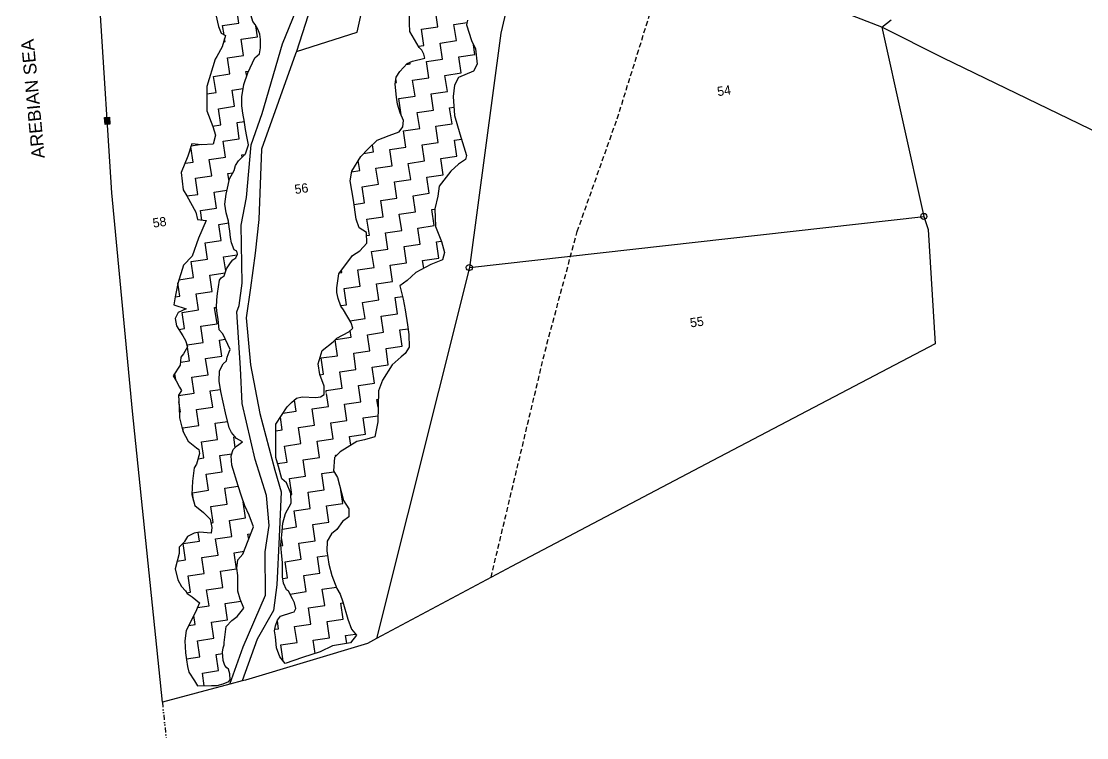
# Model space of a CAD drawing. Header units: metres. Extents: x 315302 to 317551, y 1894962 to 1897606.
# Drawn here: x 315593 to 316660, y 1894962 to 1895680 of the extents above; entities that cross this region are included whole.
import ezdxf

# ---------------------------------------------------------------- set-up
doc = ezdxf.new("R2010")
doc.units = ezdxf.units.M
doc.header["$MEASUREMENT"] = 0
doc.linetypes.add('DASHED', pattern=[0.75, 0.5, -0.25])
doc.linetypes.add('DIVIDE', pattern=[1.25, 0.5, -0.25, 0, -0.25, 0, -0.25])
for name, color, linetype in [('LINE_FOOTPATH', 1, 'DASHED'), ('POLY_HATCH', 12, 'Continuous'), ('POLY_PARCEL', 6, 'Continuous'), ('POLY_WATER', 4, 'Continuous'), ('TEXT_MAPOUT', 7, 'Continuous'), ('TEXT_PARCEL', 7, 'Continuous'), ('V_BOUND_LINE', 7, 'Continuous'), ('V_DIVIDE_LINE', 7, 'DIVIDE')]:
    doc.layers.add(name, color=color, linetype=linetype)
doc.styles.get("Standard").update_dxf_attribs({"font": 'arial.ttf'})
doc.styles.add('TEXT_MAP', font='')
doc.styles.get('TEXT_MAP').set_extended_font_data('Kruti Dev 050')

msp = doc.modelspace()

# ---------------------------------------------------------------- hatches: boundary and pattern name
msp.add_hatch(color=256).paths.add_polyline_path([(315677, 1895576.3), (315681.9, 1895576.6), (315681.5, 1895583.8), (315676.5, 1895583.4)])

# ---------------------------------------------------------------- linework, layer by layer
msp.add_lwpolyline([(315681.5, 1895583.8), (315681.9, 1895576.6), (315677, 1895576.3), (315676.5, 1895583.4)], close=True)
for centre in [(316496.7, 1895484.2), (316041.7, 1895433.1)]:
    msp.add_circle(centre, 3.07)
at = {"layer": 'LINE_FOOTPATH', "ltscale": 10}
for p, q in [((316189.8, 1895582.1), (316227, 1895701.6)), ((316149.7, 1895469.2), (316189.8, 1895582.1)), ((316117.5, 1895349.2), (316149.7, 1895469.2)), ((316063.4, 1895122.7), (316117.5, 1895349.2))]:
    msp.add_line(p, q, dxfattribs=at)
at = {"layer": 'POLY_HATCH'}
for p, q in [((315981.9, 1895677.5), (315981.6, 1895696.9)), ((315786.2, 1895693.3), (315790.6, 1895674.4)), ((315825.1, 1895679.5), (315821, 1895693.1)), ((315827.2, 1895676.4), (315825.1, 1895679.5)), ((315829.8, 1895671.8), (315827.2, 1895676.4)), ((315982, 1895669.4), (315981.9, 1895677.5)), ((316039.9, 1895680.8), (316039, 1895676.1)), ((316039, 1895676.1), (316043.9, 1895660.5)), ((315790.6, 1895674.4), (315793.2, 1895667.8)), ((315793.2, 1895667.8), (315797.7, 1895665.3)), ((315797.7, 1895665.3), (315794.1, 1895654)), ((315831.9, 1895666.8), (315829.8, 1895671.8)), ((315832.5, 1895661.3), (315831.9, 1895666.8)), ((315991.5, 1895653.5), (315982, 1895669.4)), ((315794.1, 1895654), (315788.9, 1895644.4)), ((315832.7, 1895653.2), (315832.5, 1895661.3)), ((316043.9, 1895660.5), (316047.7, 1895651.9)), ((315788.9, 1895644.4), (315787.3, 1895641.6)), ((315819.9, 1895627.9), (315826.9, 1895643.1)), ((315826.9, 1895643.1), (315831.7, 1895647)), ((315831.7, 1895647), (315832.7, 1895653.2)), ((315994, 1895650.8), (315991.5, 1895653.5)), ((315996.1, 1895646.6), (315994, 1895650.8)), ((315997.2, 1895642.6), (315996.1, 1895646.6)), ((316047.7, 1895651.9), (316049.4, 1895636.8)), ((315787.3, 1895641.6), (315779, 1895614.2)), ((315972.1, 1895629.2), (315979.6, 1895637.5)), ((315979.6, 1895637.5), (315984.9, 1895639.8)), ((315984.9, 1895639.8), (315997.2, 1895642.6)), ((316049.4, 1895636.8), (316045.9, 1895629.6)), ((315816, 1895616.2), (315819.9, 1895627.9)), ((315967.3, 1895616.8), (315968.3, 1895623.6)), ((315968.3, 1895623.6), (315972.1, 1895629.2)), ((316031, 1895623.3), (316027, 1895615.6)), ((316045.9, 1895629.6), (316031, 1895623.3)), ((315779, 1895614.2), (315779, 1895590)), ((315813.9, 1895603.9), (315816, 1895616.2)), ((315968.7, 1895603.7), (315967.3, 1895616.8)), ((316027, 1895615.6), (316025.6, 1895604.2)), ((315813.8, 1895601.3), (315813.9, 1895603.9)), ((315814, 1895595.1), (315813.8, 1895601.3)), ((315969.7, 1895596.7), (315968.7, 1895603.7)), ((316025.6, 1895604.2), (316026.8, 1895585.4)), ((315779, 1895590), (315784.8, 1895574.4)), ((315814.4, 1895592.6), (315814, 1895595.1)), ((315815.1, 1895587.5), (315814.4, 1895592.6)), ((315972.6, 1895587.9), (315969.7, 1895596.7)), ((315815.6, 1895584.1), (315815.1, 1895587.5)), ((315816.3, 1895580.8), (315815.6, 1895584.1)), ((315817.5, 1895571.2), (315816.3, 1895580.8)), ((315975.7, 1895580.2), (315972.6, 1895587.9)), ((315975.1, 1895574), (315975.7, 1895580.2)), ((316026.8, 1895585.4), (316032.1, 1895566.8)), ((315784.8, 1895574.4), (315787.5, 1895565.5)), ((315819, 1895564.2), (315817.5, 1895571.2)), ((315961.6, 1895565.4), (315971.3, 1895568.8)), ((315971.3, 1895568.8), (315975.1, 1895574)), ((315787.5, 1895565.5), (315785.1, 1895556.6)), ((315820.7, 1895556.1), (315819, 1895564.2)), ((315940.5, 1895552), (315949.5, 1895560.5)), ((315949.5, 1895560.5), (315961.6, 1895565.4)), ((316032.1, 1895566.8), (316038.8, 1895545.4)), ((315763.9, 1895556.9), (315759.9, 1895544.5)), ((315773.6, 1895556), (315763.9, 1895556.9)), ((315785.1, 1895556.6), (315773.6, 1895556)), ((315817.6, 1895546.8), (315820.7, 1895556.1)), ((315933, 1895544.3), (315940.5, 1895552)), ((315759.9, 1895544.5), (315753.2, 1895528.2)), ((315807.6, 1895535.4), (315810.7, 1895540)), ((315810.7, 1895540), (315817.6, 1895546.8)), ((315923.9, 1895529.7), (315933, 1895544.3)), ((316030.9, 1895536.6), (316023.2, 1895529.4)), ((316037.9, 1895541.2), (316030.9, 1895536.6)), ((316038.8, 1895545.4), (316037.9, 1895541.2)), ((315753.2, 1895528.2), (315755.3, 1895511)), ((315801.7, 1895521.8), (315806.1, 1895530.3)), ((315806.1, 1895530.3), (315807.6, 1895535.4)), ((315922.3, 1895519.9), (315923.9, 1895529.7)), ((316023.2, 1895529.4), (316011.6, 1895514.4)), ((315798.2, 1895506.6), (315800.1, 1895515.5)), ((315800.1, 1895515.5), (315801.7, 1895521.8)), ((315925.6, 1895500.5), (315922.3, 1895519.9)), ((315755.3, 1895511), (315758.8, 1895504.8)), ((315758.8, 1895504.8), (315767.9, 1895488.5)), ((315796.9, 1895496.4), (315798.2, 1895506.6)), ((316010, 1895504.4), (316007.3, 1895491.8)), ((316011.6, 1895514.4), (316010, 1895504.4)), ((315798.1, 1895487.8), (315796.9, 1895496.4)), ((315928.4, 1895481.5), (315925.6, 1895500.5)), ((315767.9, 1895488.5), (315769.7, 1895481.1)), ((315800.5, 1895479.6), (315798.1, 1895487.8)), ((316007.3, 1895491.8), (316007.9, 1895474)), ((315769.7, 1895481.1), (315778.2, 1895480)), ((315778.2, 1895480), (315770.6, 1895462.6)), ((315801.3, 1895473.9), (315800.5, 1895479.6)), ((315801.8, 1895469.4), (315801.3, 1895473.9)), ((315931.3, 1895472.7), (315928.4, 1895481.5)), ((315938.6, 1895468.2), (315931.3, 1895472.7)), ((316007.9, 1895474), (316013.7, 1895459)), ((315770.6, 1895462.6), (315764.2, 1895444.3)), ((315802.7, 1895463), (315801.8, 1895469.4)), ((315803.7, 1895457.8), (315802.7, 1895463)), ((315939.1, 1895457.5), (315938.6, 1895468.2)), ((315806.1, 1895450.9), (315803.7, 1895457.8)), ((315808.9, 1895449.5), (315806.1, 1895450.9)), ((315932.1, 1895449.9), (315939.1, 1895457.5)), ((316013.7, 1895459), (316016.8, 1895448.2)), ((315764.2, 1895444.3), (315755.5, 1895435.3)), ((315802.7, 1895437.9), (315805, 1895440.8)), ((315805, 1895440.8), (315807.8, 1895442.8)), ((315807.8, 1895442.8), (315809.6, 1895446.3)), ((315809.6, 1895446.3), (315808.9, 1895449.5)), ((315910.9, 1895426.8), (315924.6, 1895445.2)), ((315924.6, 1895445.2), (315932.1, 1895449.9)), ((316014.8, 1895440.8), (316003.2, 1895436)), ((316016.8, 1895448.2), (316014.8, 1895440.8)), ((315755.5, 1895435.3), (315749.8, 1895417.1)), ((315796.2, 1895424.9), (315798.5, 1895431.7)), ((315798.5, 1895431.7), (315802.7, 1895437.9)), ((316003.2, 1895436), (315988, 1895428.1)), ((315790.6, 1895413.9), (315791.7, 1895420.3)), ((315791.7, 1895420.3), (315793.4, 1895422.9)), ((315793.4, 1895422.9), (315796.2, 1895424.9)), ((315908.9, 1895412.7), (315910.9, 1895426.8)), ((315979.5, 1895420.2), (315972.1, 1895414.6)), ((315988, 1895428.1), (315979.5, 1895420.2)), ((315749.8, 1895417.1), (315747.1, 1895403.7)), ((315789.5, 1895407), (315790.6, 1895413.9)), ((315909.1, 1895408.2), (315908.9, 1895412.7)), ((315972.1, 1895414.6), (315975.5, 1895401.5)), ((315747.1, 1895403.7), (315746, 1895395.8)), ((315788.6, 1895392.9), (315788.8, 1895400.6)), ((315788.8, 1895400.6), (315789.5, 1895407)), ((315910.4, 1895402.2), (315909.1, 1895408.2)), ((315913.1, 1895394.5), (315910.4, 1895402.2)), ((315975.5, 1895401.5), (315977.6, 1895390.6)), ((315746, 1895395.8), (315758.2, 1895391.6)), ((315750.1, 1895388.1), (315747.3, 1895382.1)), ((315758.2, 1895391.6), (315750.1, 1895388.1)), ((315789.4, 1895387.2), (315788.6, 1895392.9)), ((315790.3, 1895381.3), (315789.4, 1895387.2)), ((315915.7, 1895390.8), (315913.1, 1895394.5)), ((315923.3, 1895377.6), (315915.7, 1895390.8)), ((315977.6, 1895390.6), (315979.8, 1895375.6)), ((315747.3, 1895382.1), (315748.4, 1895374.6)), ((315791.4, 1895370.7), (315790.3, 1895381.3)), ((315925.1, 1895372.2), (315923.3, 1895377.6)), ((315748.4, 1895374.6), (315755, 1895364.6)), ((315795, 1895366.6), (315791.4, 1895370.7)), ((315802.1, 1895351), (315795, 1895366.6)), ((315909.1, 1895362.3), (315921, 1895368.6)), ((315921, 1895368.6), (315925.1, 1895372.2)), ((315979.8, 1895375.6), (315981.2, 1895366.1)), ((315981.2, 1895366.1), (315981.6, 1895353.4)), ((315755, 1895364.6), (315757.5, 1895360.1)), ((315757.5, 1895360.1), (315759.6, 1895353.5)), ((315894.5, 1895349.9), (315905.5, 1895358.7)), ((315905.5, 1895358.7), (315909.1, 1895362.3)), ((315755.5, 1895346.6), (315753, 1895343.2)), ((315759.6, 1895353.5), (315755.5, 1895346.6)), ((315799.3, 1895343.4), (315801.3, 1895348.6)), ((315801.3, 1895348.6), (315802.1, 1895351)), ((315890.4, 1895336.6), (315894.5, 1895349.9)), ((315977.4, 1895347.1), (315973.3, 1895343.5)), ((315981.6, 1895353.4), (315977.4, 1895347.1)), ((315752.1, 1895335.2), (315745.3, 1895324.6)), ((315753, 1895343.2), (315752.1, 1895335.2)), ((315791.6, 1895329.5), (315795.4, 1895336.8)), ((315795.4, 1895336.8), (315798.5, 1895339.6)), ((315798.5, 1895339.6), (315799.3, 1895343.4)), ((315891.9, 1895326.1), (315890.4, 1895336.6)), ((315964.3, 1895335.5), (315954.7, 1895320.3)), ((315973.3, 1895343.5), (315964.3, 1895335.5)), ((315745.3, 1895324.6), (315748.3, 1895319.7)), ((315791.2, 1895319.4), (315791.6, 1895329.5)), ((315896.2, 1895314.4), (315891.9, 1895326.1)), ((315748.3, 1895319.7), (315751.6, 1895313.2)), ((315751.6, 1895313.2), (315753.7, 1895310.1)), ((315793, 1895309), (315791.2, 1895319.4)), ((315896.4, 1895305.8), (315896.2, 1895314.4)), ((315954.7, 1895320.3), (315950.7, 1895309.5)), ((315753.7, 1895310.1), (315750.6, 1895305.4)), ((315750.6, 1895305.4), (315751.2, 1895293.7)), ((315797.5, 1895287.6), (315793, 1895309)), ((315863.8, 1895297.9), (315868.8, 1895302.2)), ((315868.8, 1895302.2), (315874.2, 1895303.5)), ((315874.2, 1895303.5), (315888.1, 1895303)), ((315888.1, 1895303), (315892.6, 1895303.7)), ((315892.6, 1895303.7), (315896.4, 1895305.8)), ((315950.7, 1895309.5), (315950.1, 1895278.4)), ((315751.2, 1895293.7), (315751.4, 1895282.6)), ((315848.1, 1895276.2), (315859.3, 1895293.7)), ((315859.3, 1895293.7), (315863.8, 1895297.9)), ((315751.4, 1895282.6), (315754.8, 1895269.3)), ((315801.1, 1895272.6), (315797.5, 1895287.6)), ((315803.5, 1895267.8), (315801.1, 1895272.6)), ((315848, 1895255.7), (315848.1, 1895276.2)), ((315950.1, 1895278.4), (315947.1, 1895263.7)), ((315754.8, 1895269.3), (315760.2, 1895259.2)), ((315760.2, 1895259.2), (315768.4, 1895252.5)), ((315808.5, 1895261.8), (315803.5, 1895267.8)), ((315814.6, 1895258.6), (315808.5, 1895261.8)), ((315928.9, 1895259), (315912.5, 1895248.4)), ((315936.8, 1895260.7), (315928.9, 1895259)), ((315947.1, 1895263.7), (315936.8, 1895260.7)), ((315768.4, 1895252.5), (315771, 1895251)), ((315771, 1895251), (315771.6, 1895246.7)), ((315803.4, 1895244.4), (315805.3, 1895250.9)), ((315805.3, 1895250.9), (315808.5, 1895254.2)), ((315808.5, 1895254.2), (315814.6, 1895258.6)), ((315847.9, 1895243), (315848, 1895255.7)), ((315912.5, 1895248.4), (315906.7, 1895242.9)), ((315771.6, 1895246.7), (315768.7, 1895236.3)), ((315803.9, 1895235.1), (315803.4, 1895244.4)), ((315850.8, 1895233.7), (315847.9, 1895243)), ((315906.7, 1895242.9), (315905.6, 1895229.5)), ((315766.3, 1895232.5), (315764.5, 1895219.2)), ((315768.7, 1895236.3), (315766.3, 1895232.5)), ((315810.2, 1895214.5), (315803.9, 1895235.1)), ((315854.1, 1895221.4), (315850.8, 1895233.7)), ((315905.6, 1895229.5), (315909.6, 1895222.9)), ((315764.5, 1895219.2), (315763.9, 1895205.9)), ((315858.8, 1895217.5), (315854.1, 1895221.4)), ((315862.9, 1895206.9), (315858.8, 1895217.5)), ((315909.6, 1895222.9), (315915.6, 1895199.8)), ((315763.9, 1895205.9), (315766.9, 1895194.7)), ((315813.6, 1895204.1), (315810.2, 1895214.5)), ((315863.3, 1895197.2), (315862.9, 1895206.9)), ((315816.9, 1895194.3), (315813.6, 1895204.1)), ((315857.6, 1895186.7), (315863.3, 1895197.2)), ((315915.6, 1895199.8), (315920.9, 1895191.4)), ((315766.9, 1895194.7), (315775.4, 1895187.8)), ((315775.4, 1895187.8), (315782.4, 1895181.2)), ((315821.2, 1895185.2), (315816.9, 1895194.3)), ((315825.5, 1895173.5), (315821.2, 1895185.2)), ((315854.9, 1895177.2), (315857.6, 1895186.7)), ((315920.9, 1895191.4), (315921.1, 1895183.3)), ((315782.4, 1895181.2), (315783.9, 1895172.6)), ((315854.1, 1895165.3), (315854.9, 1895177.2)), ((315914.6, 1895178.7), (315909.1, 1895170.8)), ((315921.1, 1895183.3), (315914.6, 1895178.7)), ((315759.4, 1895163.6), (315756.4, 1895158.8)), ((315766.3, 1895167), (315759.4, 1895163.6)), ((315771.5, 1895168), (315766.3, 1895167)), ((315783.3, 1895167.1), (315771.5, 1895168)), ((315783.9, 1895172.6), (315783.3, 1895167.1)), ((315815.1, 1895146), (315825.5, 1895173.5)), ((315853, 1895155.4), (315854.1, 1895165.3)), ((315903.6, 1895166.4), (315899.5, 1895159.2)), ((315909.1, 1895170.8), (315903.6, 1895166.4)), ((315756.3, 1895158), (315751.2, 1895152.9)), ((315751.2, 1895152.9), (315751.2, 1895146.6)), ((315756.4, 1895158.8), (315756.3, 1895158)), ((315853.7, 1895147.3), (315853, 1895155.4)), ((315899.5, 1895159.2), (315898.9, 1895149.4)), ((315751.2, 1895146.6), (315747.2, 1895131.2)), ((315809.9, 1895140.4), (315815.1, 1895146)), ((315854.6, 1895137.8), (315853.7, 1895147.3)), ((315898.9, 1895149.4), (315900.9, 1895135.9)), ((315747.2, 1895131.2), (315750, 1895120.2)), ((315808.8, 1895132.1), (315809.9, 1895140.4)), ((315809.8, 1895124.8), (315808.8, 1895132.1)), ((315854.6, 1895123.5), (315854.6, 1895137.8)), ((315900.9, 1895135.9), (315904.1, 1895124.6)), ((315809.8, 1895108.9), (315809.8, 1895124.8)), ((315855.6, 1895117), (315854.6, 1895123.5)), ((315904.1, 1895124.6), (315909.1, 1895111.6)), ((315750, 1895120.2), (315753.5, 1895113.8)), ((315753.5, 1895113.8), (315757.4, 1895109.5)), ((315858.6, 1895110.3), (315855.6, 1895117)), ((315860.8, 1895109.1), (315858.6, 1895110.3)), ((315909.1, 1895111.6), (315912.5, 1895105.9)), ((315757.4, 1895109.5), (315759.2, 1895106.7)), ((315759.2, 1895106.7), (315764.3, 1895103.3)), ((315764.3, 1895103.3), (315771.5, 1895097.4)), ((315812.2, 1895100.9), (315809.8, 1895108.9)), ((315815.8, 1895091.9), (315812.2, 1895100.9)), ((315864.5, 1895101.4), (315860.8, 1895109.1)), ((315866.7, 1895097.2), (315864.5, 1895101.4)), ((315912.5, 1895105.9), (315915.2, 1895098.2)), ((315767.9, 1895088.5), (315758.3, 1895069.7)), ((315769.3, 1895091.9), (315767.9, 1895088.5)), ((315771.5, 1895097.4), (315769.3, 1895091.9)), ((315809.1, 1895083.7), (315815.8, 1895091.9)), ((315864, 1895087.6), (315866.4, 1895088.4)), ((315866.4, 1895088.4), (315868, 1895091.7)), ((315868, 1895091.7), (315866.7, 1895097.2)), ((315915.2, 1895098.2), (315920.2, 1895081)), ((315798.1, 1895073.5), (315803.9, 1895079.7)), ((315803.9, 1895079.7), (315809.1, 1895083.7)), ((315847.5, 1895074.4), (315849.8, 1895079.9)), ((315849.8, 1895079.9), (315852.8, 1895083.9)), ((315852.8, 1895083.9), (315864, 1895087.6)), ((315920.2, 1895081), (315923.8, 1895070.8)), ((315758.3, 1895069.7), (315756.8, 1895059.3)), ((315796.2, 1895057.5), (315798.1, 1895073.5)), ((315846.8, 1895069.2), (315847.5, 1895074.4)), ((315847.6, 1895063.2), (315846.8, 1895069.2)), ((315923.8, 1895070.8), (315928.7, 1895064.9)), ((315756.8, 1895059.3), (315757.7, 1895047.3)), ((315796.1, 1895055.2), (315796.2, 1895057.5)), ((315848.8, 1895052.1), (315847.6, 1895063.2)), ((315922.7, 1895057.4), (315904.7, 1895054.2)), ((315928.7, 1895064.9), (315922.7, 1895057.4)), ((315757.7, 1895047.3), (315758.7, 1895040.3)), ((315794.6, 1895048), (315795.4, 1895052.3)), ((315795.4, 1895039.5), (315794.6, 1895048)), ((315795.4, 1895052.3), (315796.1, 1895055.2)), ((315852.1, 1895043.4), (315848.8, 1895052.1)), ((315892.3, 1895048.3), (315874.7, 1895042.7)), ((315904.7, 1895054.2), (315892.3, 1895048.3)), ((315758.7, 1895040.3), (315759.4, 1895033.6)), ((315796.8, 1895034.6), (315795.4, 1895039.5)), ((315857.2, 1895036.5), (315852.1, 1895043.4)), ((315874.7, 1895042.7), (315857.2, 1895036.5)), ((315759.4, 1895033.6), (315761, 1895027.8)), ((315761, 1895027.8), (315766.7, 1895019.2)), ((315799, 1895032.3), (315796.8, 1895034.6)), ((315800.6, 1895031), (315799, 1895032.3)), ((315802, 1895026.1), (315800.6, 1895031)), ((315802.4, 1895020.3), (315802, 1895026.1)), ((315766.7, 1895019.2), (315769.6, 1895014.1)), ((315769.6, 1895014.1), (315783.5, 1895014.5)), ((315783.5, 1895014.5), (315789.3, 1895014.4)), ((315789.3, 1895014.4), (315795.1, 1895016.2)), ((315795.1, 1895016.2), (315800.8, 1895018.4)), ((315800.8, 1895018.4), (315802.4, 1895020.3))]:
    msp.add_line(p, q, dxfattribs=at)
at = {"layer": 'POLY_HATCH', "linetype": 'Continuous'}
for p, q in [((315810.9, 1895677.9), (315808.5, 1895694.1)), ((316010.1, 1895674.1), (316007.7, 1895690.3)), ((315794.7, 1895675.5), (315810.9, 1895677.9)), ((315796.1, 1895666.2), (315794.7, 1895675.5)), ((315829.5, 1895664.1), (315827.9, 1895675.2)), ((316026.3, 1895676.5), (316039.4, 1895678.5)), ((316028.7, 1895660.3), (316026.3, 1895676.5)), ((315993.9, 1895671.7), (316010.1, 1895674.1)), ((315996.3, 1895655.5), (315993.9, 1895671.7)), ((315795.7, 1895659.1), (315797.1, 1895659.3)), ((315797.1, 1895659.3), (315796.7, 1895662.1)), ((315813.3, 1895661.7), (315829.5, 1895664.1)), ((315815.7, 1895645.5), (315813.3, 1895661.7)), ((315990.8, 1895654.7), (315996.3, 1895655.5)), ((316012.5, 1895657.9), (316028.7, 1895660.3)), ((316014.9, 1895641.7), (316012.5, 1895657.9)), ((316047.3, 1895646.5), (316045.9, 1895656)), ((315799.5, 1895643.1), (315815.7, 1895645.5)), ((315801.9, 1895626.9), (315799.5, 1895643.1)), ((316031.1, 1895644.1), (316047.3, 1895646.5)), ((316033.5, 1895627.9), (316031.1, 1895644.1)), ((315978.6, 1895636.4), (315982.5, 1895637)), ((315982.5, 1895637), (315982.2, 1895638.7)), ((315998.7, 1895639.3), (316014.9, 1895641.7)), ((316001.1, 1895623.1), (315998.7, 1895639.3)), ((315785.7, 1895624.5), (315801.9, 1895626.9)), ((315788.1, 1895608.3), (315785.7, 1895624.5)), ((315818.1, 1895629.3), (315820.7, 1895629.7)), ((315818.8, 1895624.6), (315818.1, 1895629.3)), ((315968.7, 1895618.4), (315968.1, 1895622.2)), ((315984.9, 1895620.8), (316001.1, 1895623.1)), ((316017.3, 1895625.5), (316033.5, 1895627.9)), ((316019.7, 1895609.3), (316017.3, 1895625.5)), ((315804.3, 1895610.7), (315815.3, 1895612.3)), ((315967.5, 1895618.2), (315968.7, 1895618.4)), ((315987.3, 1895604.6), (315984.9, 1895620.8)), ((315779, 1895607), (315788.1, 1895608.3)), ((315806.7, 1895594.5), (315804.3, 1895610.7)), ((315971.1, 1895602.2), (315987.3, 1895604.6)), ((315973.4, 1895586), (315971.1, 1895602.2)), ((316003.5, 1895606.9), (316019.7, 1895609.3)), ((316005.8, 1895590.7), (316003.5, 1895606.9)), ((315790.5, 1895592.1), (315806.7, 1895594.5)), ((315792.9, 1895575.9), (315790.5, 1895592.1)), ((315989.6, 1895588.4), (316005.8, 1895590.7)), ((316022, 1895593.1), (316026.3, 1895593.8)), ((316024.4, 1895576.9), (316022, 1895593.1)), ((315809.1, 1895578.3), (315816.5, 1895579.4)), ((315973.4, 1895586), (315973.4, 1895586)), ((315992, 1895572.2), (315989.6, 1895588.4)), ((315784.7, 1895574.7), (315792.9, 1895575.9)), ((315811.4, 1895562.1), (315809.1, 1895578.3)), ((315975.8, 1895569.8), (315992, 1895572.2)), ((315978.2, 1895553.6), (315975.8, 1895569.8)), ((316008.2, 1895574.5), (316024.4, 1895576.9)), ((316010.6, 1895558.3), (316008.2, 1895574.5)), ((315795.2, 1895559.7), (315811.4, 1895562.1)), ((315797.6, 1895543.5), (315795.2, 1895559.7)), ((315994.4, 1895556), (316010.6, 1895558.3)), ((316026.8, 1895560.7), (316033.7, 1895561.7)), ((316029.2, 1895544.5), (316026.8, 1895560.7)), ((315765.2, 1895538.7), (315763, 1895554)), ((315763.3, 1895555), (315771.5, 1895556.2)), ((315935.9, 1895547.3), (315945.8, 1895548.8)), ((315945.8, 1895548.8), (315944.8, 1895556.1)), ((315962, 1895551.2), (315978.2, 1895553.6)), ((315964.4, 1895535), (315962, 1895551.2)), ((315996.8, 1895539.8), (315994.4, 1895556)), ((315757.1, 1895537.5), (315765.2, 1895538.7)), ((315781.4, 1895541.1), (315797.6, 1895543.5)), ((315783.8, 1895524.9), (315781.4, 1895541.1)), ((315813.8, 1895545.9), (315817.2, 1895546.4)), ((315814.2, 1895543.5), (315813.8, 1895545.9)), ((315932, 1895530.2), (315930.5, 1895540.4)), ((315980.6, 1895537.4), (315996.8, 1895539.8)), ((315983, 1895521.2), (315980.6, 1895537.4)), ((316013, 1895542.1), (316029.2, 1895544.5)), ((316015.4, 1895525.9), (316013, 1895542.1)), ((315800, 1895527.3), (315804.9, 1895528)), ((315801.2, 1895519.5), (315800, 1895527.3)), ((315923.7, 1895529), (315932, 1895530.2)), ((315948.2, 1895532.6), (315964.4, 1895535)), ((315950.6, 1895516.4), (315948.2, 1895532.6)), ((315999.2, 1895523.6), (316015.4, 1895525.9)), ((315767.6, 1895522.5), (315783.8, 1895524.9)), ((315770, 1895506.3), (315767.6, 1895522.5)), ((315934.4, 1895514), (315950.6, 1895516.4)), ((315966.8, 1895518.8), (315983, 1895521.2)), ((315969.2, 1895502.6), (315966.8, 1895518.8)), ((316001.6, 1895507.4), (315999.2, 1895523.6)), ((315758.8, 1895504.7), (315770, 1895506.3)), ((315786.2, 1895508.7), (315799, 1895510.6)), ((315788.6, 1895492.5), (315786.2, 1895508.7)), ((315936.8, 1895497.8), (315934.4, 1895514)), ((315985.4, 1895505), (316001.6, 1895507.4)), ((315987.8, 1895488.8), (315985.4, 1895505)), ((315926.3, 1895496.3), (315936.8, 1895497.8)), ((315953, 1895500.2), (315969.2, 1895502.6)), ((315955.4, 1895484), (315953, 1895500.2)), ((315772.4, 1895490.1), (315788.6, 1895492.5)), ((315773.8, 1895480.6), (315772.4, 1895490.1)), ((315939.2, 1895481.6), (315955.4, 1895484)), ((315971.6, 1895486.4), (315987.8, 1895488.8)), ((315974, 1895470.2), (315971.6, 1895486.4)), ((316004, 1895491.2), (316007.3, 1895491.6)), ((316006.4, 1895475), (316004, 1895491.2)), ((315791, 1895476.3), (315800.8, 1895477.8)), ((315793.4, 1895460.1), (315791, 1895476.3)), ((315941.6, 1895465.4), (315939.2, 1895481.6)), ((315990.2, 1895472.6), (316006.4, 1895475)), ((315992.5, 1895456.4), (315990.2, 1895472.6)), ((315938.7, 1895465), (315941.6, 1895465.4)), ((315957.8, 1895467.8), (315974, 1895470.2)), ((315960.1, 1895451.6), (315957.8, 1895467.8)), ((315777.2, 1895457.7), (315793.4, 1895460.1)), ((315779.5, 1895441.5), (315777.2, 1895457.7)), ((315943.9, 1895449.2), (315960.1, 1895451.6)), ((315976.3, 1895454), (315992.5, 1895456.4)), ((315978.7, 1895437.8), (315976.3, 1895454)), ((316008.7, 1895458.8), (316013.5, 1895459.5)), ((316011.1, 1895442.6), (316008.7, 1895458.8)), ((315763.3, 1895439.2), (315779.5, 1895441.5)), ((315795.7, 1895443.9), (315809.4, 1895445.9)), ((315797.8, 1895429.8), (315795.7, 1895443.9)), ((315927, 1895446.7), (315927.7, 1895446.8)), ((315927.7, 1895446.8), (315927.7, 1895447.1)), ((315946.3, 1895433), (315943.9, 1895449.2)), ((315994.9, 1895440.2), (316011.1, 1895442.6)), ((315765.7, 1895423), (315763.3, 1895439.2)), ((315913.9, 1895428.2), (315913.6, 1895430.4)), ((315930.1, 1895430.6), (315946.3, 1895433)), ((315932.5, 1895414.4), (315930.1, 1895430.6)), ((315962.5, 1895435.4), (315978.7, 1895437.8)), ((315964.9, 1895419.2), (315962.5, 1895435.4)), ((315996.1, 1895432.3), (315994.9, 1895440.2)), ((315751, 1895420.8), (315765.7, 1895423)), ((315781.9, 1895425.3), (315797.1, 1895427.6)), ((315784.3, 1895409.1), (315781.9, 1895425.3)), ((315911.7, 1895427.9), (315913.9, 1895428.2)), ((315948.7, 1895416.8), (315964.9, 1895419.2)), ((315751.9, 1895404.4), (315750, 1895417.6)), ((315768.1, 1895406.8), (315784.3, 1895409.1)), ((315916.3, 1895412), (315932.5, 1895414.4)), ((315918.7, 1895395.8), (315916.3, 1895412)), ((315951.1, 1895400.6), (315948.7, 1895416.8)), ((315747.1, 1895403.7), (315751.9, 1895404.4)), ((315770.5, 1895390.6), (315768.1, 1895406.8)), ((315934.9, 1895398.2), (315951.1, 1895400.6)), ((315937.3, 1895382), (315934.9, 1895398.2)), ((315967.3, 1895403), (315974.8, 1895404.1)), ((315969.7, 1895386.8), (315967.3, 1895403)), ((315754.3, 1895388.2), (315770.5, 1895390.6)), ((315756.7, 1895372), (315754.3, 1895388.2)), ((315786.7, 1895392.9), (315788.6, 1895393.2)), ((315789.1, 1895376.7), (315786.7, 1895392.9)), ((315912.9, 1895395), (315918.7, 1895395.8)), ((315772.9, 1895374.3), (315789.1, 1895376.7)), ((315922, 1895379.8), (315937.3, 1895382)), ((315953.5, 1895384.4), (315969.7, 1895386.8)), ((315955.9, 1895368.2), (315953.5, 1895384.4)), ((315750.7, 1895371.1), (315756.7, 1895372)), ((315775.3, 1895358.1), (315772.9, 1895374.3)), ((315923.5, 1895363.4), (315922.5, 1895369.9)), ((315939.7, 1895365.8), (315955.9, 1895368.2)), ((315942.1, 1895349.6), (315939.7, 1895365.8)), ((315972.1, 1895370.6), (315980.4, 1895371.8)), ((315974.5, 1895354.4), (315972.1, 1895370.6)), ((315759.1, 1895355.8), (315775.3, 1895358.1)), ((315759.2, 1895354.6), (315759.1, 1895355.8)), ((315791.5, 1895360.5), (315797.4, 1895361.4)), ((315793.9, 1895344.3), (315791.5, 1895360.5)), ((315909.7, 1895344.8), (315907.3, 1895360.6)), ((315907.9, 1895361.1), (315923.5, 1895363.4)), ((315761.5, 1895339.6), (315759.5, 1895353.2)), ((315777.7, 1895341.9), (315793.9, 1895344.3)), ((315893.5, 1895342.5), (315909.7, 1895344.8)), ((315925.9, 1895347.2), (315942.1, 1895349.6)), ((315928.2, 1895331), (315925.9, 1895347.2)), ((315958.3, 1895352), (315974.5, 1895354.4)), ((315960.6, 1895335.8), (315958.3, 1895352)), ((315752.4, 1895338.2), (315761.5, 1895339.6)), ((315780.1, 1895325.7), (315777.7, 1895341.9)), ((315895.8, 1895326.3), (315893.5, 1895342.5)), ((315944.4, 1895333.4), (315960.6, 1895335.8)), ((315747.7, 1895321), (315746.8, 1895327)), ((315763.9, 1895323.4), (315780.1, 1895325.7)), ((315766.2, 1895307.2), (315763.9, 1895323.4)), ((315892, 1895325.7), (315895.8, 1895326.3)), ((315912, 1895328.6), (315928.2, 1895331)), ((315914.4, 1895312.4), (315912, 1895328.6)), ((315946.8, 1895317.2), (315944.4, 1895333.4)), ((315747.5, 1895321), (315747.7, 1895321)), ((315898.2, 1895310.1), (315914.4, 1895312.4)), ((315930.6, 1895314.8), (315946.8, 1895317.2)), ((315933, 1895298.6), (315930.6, 1895314.8)), ((315750.6, 1895304.9), (315766.2, 1895307.2)), ((315782.4, 1895309.5), (315792.6, 1895311)), ((315784.8, 1895293.3), (315782.4, 1895309.5)), ((315898.5, 1895308), (315898.2, 1895310.1)), ((315900.6, 1895293.9), (315898.7, 1895307)), ((315752.4, 1895288.6), (315750.9, 1895298.7)), ((315768.6, 1895291), (315784.8, 1895293.3)), ((315771, 1895274.8), (315768.6, 1895291)), ((315868.2, 1895289.1), (315866.6, 1895300.3)), ((315884.4, 1895291.5), (315900.6, 1895293.9)), ((315886.8, 1895275.3), (315884.4, 1895291.5)), ((315916.8, 1895296.2), (315933, 1895298.6)), ((315919.2, 1895280), (315916.8, 1895296.2)), ((315949.2, 1895301), (315950.5, 1895301.2)), ((315950.4, 1895293.2), (315949.2, 1895301)), ((315751.3, 1895288.4), (315752.4, 1895288.6)), ((315854.4, 1895270.5), (315852.5, 1895283.1)), ((315855.1, 1895287.2), (315868.2, 1895289.1)), ((315935.4, 1895282.4), (315950.2, 1895284.6)), ((315937.8, 1895266.2), (315935.4, 1895282.4)), ((315754.8, 1895272.4), (315771, 1895274.8)), ((315755.5, 1895268.1), (315754.8, 1895272.4)), ((315787.2, 1895277.1), (315799.6, 1895279)), ((315789.6, 1895260.9), (315787.2, 1895277.1)), ((315848.1, 1895269.6), (315854.4, 1895270.5)), ((315870.6, 1895272.9), (315886.8, 1895275.3)), ((315873, 1895256.7), (315870.6, 1895272.9)), ((315903, 1895277.7), (315919.2, 1895280)), ((315905.4, 1895261.5), (315903, 1895277.7)), ((315773.4, 1895258.6), (315789.6, 1895260.9)), ((315805.8, 1895263.3), (315807.1, 1895263.5)), ((315807.3, 1895253), (315805.8, 1895263.3)), ((315889.2, 1895259.1), (315905.4, 1895261.5)), ((315891.6, 1895242.9), (315889.2, 1895259.1)), ((315921.6, 1895263.8), (315937.8, 1895266.2)), ((315922.9, 1895255.1), (315921.6, 1895263.8)), ((315775.8, 1895242.4), (315773.4, 1895258.6)), ((315856.8, 1895254.3), (315873, 1895256.7)), ((315859.2, 1895238.1), (315856.8, 1895254.3)), ((315770.2, 1895241.5), (315775.8, 1895242.4)), ((315792, 1895244.7), (315804, 1895246.5)), ((315794.4, 1895228.5), (315792, 1895244.7)), ((315849.8, 1895236.7), (315859.2, 1895238.1)), ((315875.4, 1895240.5), (315891.6, 1895242.9)), ((315877.8, 1895224.3), (315875.4, 1895240.5)), ((315907.8, 1895245.3), (315909.5, 1895245.5)), ((315908, 1895244.1), (315907.8, 1895245.3)), ((315778.2, 1895226.2), (315794.4, 1895228.5)), ((315894, 1895226.7), (315906.2, 1895228.5)), ((315780.6, 1895210), (315778.2, 1895226.2)), ((315861.6, 1895221.9), (315877.8, 1895224.3)), ((315864, 1895205.7), (315861.6, 1895221.9)), ((315896.4, 1895210.5), (315894, 1895226.7)), ((315764.4, 1895207.6), (315780.6, 1895210)), ((315765.5, 1895199.9), (315764.4, 1895207.6)), ((315796.8, 1895212.3), (315810.2, 1895214.3)), ((315799.2, 1895196.1), (315796.8, 1895212.3)), ((315863.4, 1895205.6), (315864, 1895205.7)), ((315880.2, 1895208.1), (315896.4, 1895210.5)), ((315882.5, 1895191.9), (315880.2, 1895208.1)), ((315914.9, 1895196.7), (315913, 1895210.1)), ((315783, 1895193.8), (315799.2, 1895196.1)), ((315815.4, 1895198.5), (315815.4, 1895198.5)), ((315817.7, 1895182.3), (315815.4, 1895198.5)), ((315898.7, 1895194.3), (315914.9, 1895196.7)), ((315785.3, 1895177.6), (315783, 1895193.8)), ((315866.3, 1895189.5), (315882.5, 1895191.9)), ((315868.7, 1895173.3), (315866.3, 1895189.5)), ((315901.1, 1895178.1), (315898.7, 1895194.3)), ((315783.1, 1895177.2), (315785.3, 1895177.6)), ((315801.5, 1895179.9), (315817.7, 1895182.3)), ((315803.9, 1895163.7), (315801.5, 1895179.9)), ((315884.9, 1895175.7), (315901.1, 1895178.1)), ((315887.3, 1895159.5), (315884.9, 1895175.7)), ((315771.5, 1895159), (315770.2, 1895167.7)), ((315787.7, 1895161.4), (315803.9, 1895163.7)), ((315820.1, 1895166.1), (315822.9, 1895166.5)), ((315820.8, 1895161.2), (315820.1, 1895166.1)), ((315854.5, 1895171.2), (315868.7, 1895173.3)), ((315755.3, 1895156.6), (315771.5, 1895159)), ((315757.7, 1895140.4), (315755.3, 1895156.6)), ((315790.1, 1895145.2), (315787.7, 1895161.4)), ((315853.1, 1895154.4), (315854.9, 1895154.7)), ((315854.9, 1895154.7), (315853.8, 1895162.5)), ((315871.1, 1895157.1), (315887.3, 1895159.5)), ((315873.5, 1895140.9), (315871.1, 1895157.1)), ((315773.9, 1895142.8), (315790.1, 1895145.2)), ((315776.3, 1895126.6), (315773.9, 1895142.8)), ((315806.3, 1895147.5), (315816.2, 1895149)), ((315808.7, 1895131.3), (315806.3, 1895147.5)), ((315889.7, 1895143.3), (315899.6, 1895144.7)), ((315892.1, 1895127.1), (315889.7, 1895143.3)), ((315749.2, 1895139.1), (315757.7, 1895140.4)), ((315792.5, 1895129), (315808.7, 1895131.3)), ((315857.3, 1895138.5), (315873.5, 1895140.9)), ((315859.7, 1895122.3), (315857.3, 1895138.5)), ((315760.1, 1895124.2), (315776.3, 1895126.6)), ((315762.5, 1895108), (315760.1, 1895124.2)), ((315794.9, 1895112.8), (315792.5, 1895129)), ((315854.9, 1895121.6), (315859.7, 1895122.3)), ((315875.9, 1895124.7), (315892.1, 1895127.1)), ((315878.3, 1895108.5), (315875.9, 1895124.7)), ((315778.7, 1895110.4), (315794.9, 1895112.8)), ((315781.1, 1895094.2), (315778.7, 1895110.4)), ((315894.5, 1895110.9), (315908.6, 1895113)), ((315896.9, 1895094.7), (315894.5, 1895110.9)), ((315758.7, 1895107.4), (315762.5, 1895108)), ((315862.3, 1895106.1), (315878.3, 1895108.5)), ((315769.5, 1895092.5), (315781.1, 1895094.2)), ((315797.3, 1895096.6), (315813, 1895098.9)), ((315799.7, 1895080.4), (315797.3, 1895096.6)), ((315880.7, 1895092.3), (315896.9, 1895094.7)), ((315883.1, 1895076.1), (315880.7, 1895092.3)), ((315913.1, 1895097.1), (315915.4, 1895097.4)), ((315915.5, 1895080.9), (315913.1, 1895097.1)), ((315767.3, 1895075.6), (315765.9, 1895084.6)), ((315783.5, 1895078), (315799.7, 1895080.4)), ((315785.8, 1895061.8), (315783.5, 1895078)), ((315850.6, 1895071.3), (315849.5, 1895079.1)), ((315899.3, 1895078.5), (315915.5, 1895080.9)), ((315901.6, 1895062.3), (315899.3, 1895078.5)), ((315760.8, 1895074.6), (315767.3, 1895075.6)), ((315847, 1895070.8), (315850.6, 1895071.3)), ((315866.8, 1895073.7), (315883.1, 1895076.1)), ((315869.2, 1895057.5), (315866.8, 1895073.7)), ((315769.6, 1895059.4), (315785.8, 1895061.8)), ((315772, 1895043.2), (315769.6, 1895059.4)), ((315853, 1895055.1), (315869.2, 1895057.5)), ((315885.4, 1895059.9), (315901.6, 1895062.3)), ((315887.4, 1895046.7), (315885.4, 1895059.9)), ((315917.8, 1895064.7), (315927.7, 1895066.1)), ((315919, 1895056.8), (315917.8, 1895064.7)), ((315788.2, 1895045.6), (315794.7, 1895046.5)), ((315855.4, 1895038.9), (315853, 1895055.1)), ((315758.6, 1895041.2), (315772, 1895043.2)), ((315790.6, 1895029.4), (315788.2, 1895045.6)), ((315774.4, 1895027), (315790.6, 1895029.4)), ((315776.3, 1895014.3), (315774.4, 1895027))]:
    msp.add_line(p, q, dxfattribs=at)
at = {"layer": 'POLY_PARCEL'}
for p, q in [((316105.5, 1895807.6), (316073.2, 1895667.6)), ((315929.5, 1895668.6), (315955.9, 1895788.4)), ((316454.5, 1895673.6), (316359.5, 1895710.9)), ((316454.5, 1895673.6), (316464.1, 1895681.1)), ((315868.5, 1895649.4), (315929.5, 1895668.6)), ((316073.2, 1895667.6), (316041.7, 1895433.1)), ((316041.7, 1895433.1), (316496.7, 1895484.2)), ((316041.7, 1895433.1), (315948.6, 1895061.6))]:
    msp.add_line(p, q, dxfattribs=at)
at = {"layer": 'POLY_WATER'}
for p, q in [((315892, 1895721.7), (315868.5, 1895649.4)), ((315854.7, 1895657.1), (315867.9, 1895689.7)), ((315834.3, 1895587.2), (315854.7, 1895657.1)), ((315867.8, 1895647.2), (315833.6, 1895551.6)), ((315868.5, 1895649.4), (315867.8, 1895647.2)), ((315823.2, 1895556), (315834.3, 1895587.2)), ((315818.6, 1895503.2), (315823.2, 1895556)), ((315833.6, 1895551.6), (315831.1, 1895481.1)), ((315813.2, 1895475.5), (315818.6, 1895503.2)), ((315814.4, 1895417.3), (315813.2, 1895475.5)), ((315831.1, 1895481.1), (315827.3, 1895447.6)), ((315827.3, 1895447.6), (315822.7, 1895412.6)), ((315811.2, 1895395), (315814.4, 1895417.3)), ((315822.7, 1895412.6), (315818.4, 1895382.8)), ((315809, 1895388.8), (315811.2, 1895395)), ((315812.5, 1895332.4), (315809, 1895388.8)), ((315818.4, 1895382.8), (315822.5, 1895335.7)), ((315822.5, 1895335.7), (315832.1, 1895286.9)), ((315814.2, 1895296.8), (315812.5, 1895332.4)), ((315827.3, 1895240.8), (315814.2, 1895296.8)), ((315832.1, 1895286.9), (315847, 1895230)), ((315838.7, 1895204.8), (315827.3, 1895240.8)), ((315847, 1895230), (315853.3, 1895208.4)), ((315853.3, 1895208.4), (315851.3, 1895163.4)), ((315841.4, 1895174.9), (315838.7, 1895204.8)), ((315837.4, 1895148.4), (315841.4, 1895174.9)), ((315851.3, 1895163.4), (315848.9, 1895115.4)), ((315837.5, 1895104.9), (315837.4, 1895148.4)), ((315848.9, 1895115.4), (315845.8, 1895089.8)), ((315815.2, 1895053.2), (315837.5, 1895104.9)), ((315845.8, 1895089.8), (315829.2, 1895060.8)), ((315829.2, 1895060.8), (315814.3, 1895019.2)), ((315802, 1895015.9), (315815.2, 1895053.2))]:
    msp.add_line(p, q, dxfattribs=at)
at = {"layer": 'V_BOUND_LINE'}
for p, q in [((315683.8, 1895508), (315672.2, 1895690.8)), ((316516.3, 1895642.8), (316454.5, 1895673.6)), ((316454.5, 1895673.6), (316496.7, 1895484.2)), ((316722, 1895542.9), (316516.3, 1895642.8)), ((315704.5, 1895289.1), (315683.8, 1895508)), ((316496.7, 1895484.2), (316501.2, 1895471.2)), ((316501.2, 1895471.2), (316507.9, 1895356.7)), ((316507.9, 1895356.7), (316278.4, 1895236.3)), ((315734.4, 1894997.7), (315704.5, 1895289.1)), ((316278.4, 1895236.3), (316084, 1895133.7)), ((316084, 1895133.7), (315948.6, 1895061.6)), ((315939.6, 1895056.6), (315817.5, 1895020)), ((315948.6, 1895061.6), (315939.6, 1895056.6)), ((315802, 1895015.9), (315734.4, 1894997.7)), ((315814.3, 1895019.2), (315802, 1895015.9)), ((315817.5, 1895020), (315814.3, 1895019.2))]:
    msp.add_line(p, q, dxfattribs=at)
at = {"layer": 'V_DIVIDE_LINE', "ltscale": 10}
msp.add_line((315734.4, 1894997.7), (315738.1, 1894962.3), dxfattribs=at)

# ---------------------------------------------------------------- texts
at = {"layer": 'TEXT_MAPOUT', "ltscale": 10}
msp.add_text('AREBIAN SEA', height=12.894, rotation=95.3426, dxfattribs=at).set_placement((315616.7, 1895542.8))
at = {"layer": 'TEXT_PARCEL', "style": 'TEXT_MAP'}
for s, p in [('54', (316290.5, 1895604.6)), ('56', (315867.4, 1895506.6)), ('58', (315725.4, 1895472.9)), ('55', (316263.3, 1895373))]:
    msp.add_text(s, height=9.28, rotation=8.3815, dxfattribs=at).set_placement(p)

doc.saveas('drawing.dxf')
